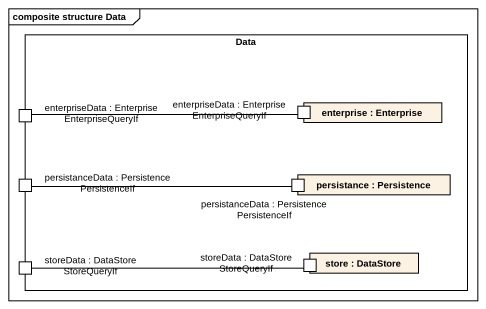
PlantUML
@startuml
mainframe composite structure Data
rectangle Data {
  port "enterpriseData : Enterprise EnterpriseQueryIf" as enterpriseData_Enterprise
  rectangle "enterprise : Enterprise" as enterprise {
    port "enterpriseData : Enterprise EnterpriseQueryIf" as enterpriseData_Enterprise_2
  }
  port "persistanceData : Persistence PersistenceIf" as persistanceData_Persistence
  rectangle "persistance : Persistence" as persistance {
    port "persistanceData : Persistence PersistenceIf" as persistanceData_Persistence_2
  }
  port "storeData : DataStore StoreQueryIf" as storeData_DataStore
  rectangle "store : DataStore" as store {
    port "storeData : DataStore StoreQueryIf" as storeData_DataStore_2
  }
}
enterpriseData_Enterprise_2 -left- enterpriseData_Enterprise
persistanceData_Persistence_2 -left- persistanceData_Persistence
storeData_DataStore_2 -left- storeData_DataStore
@enduml
